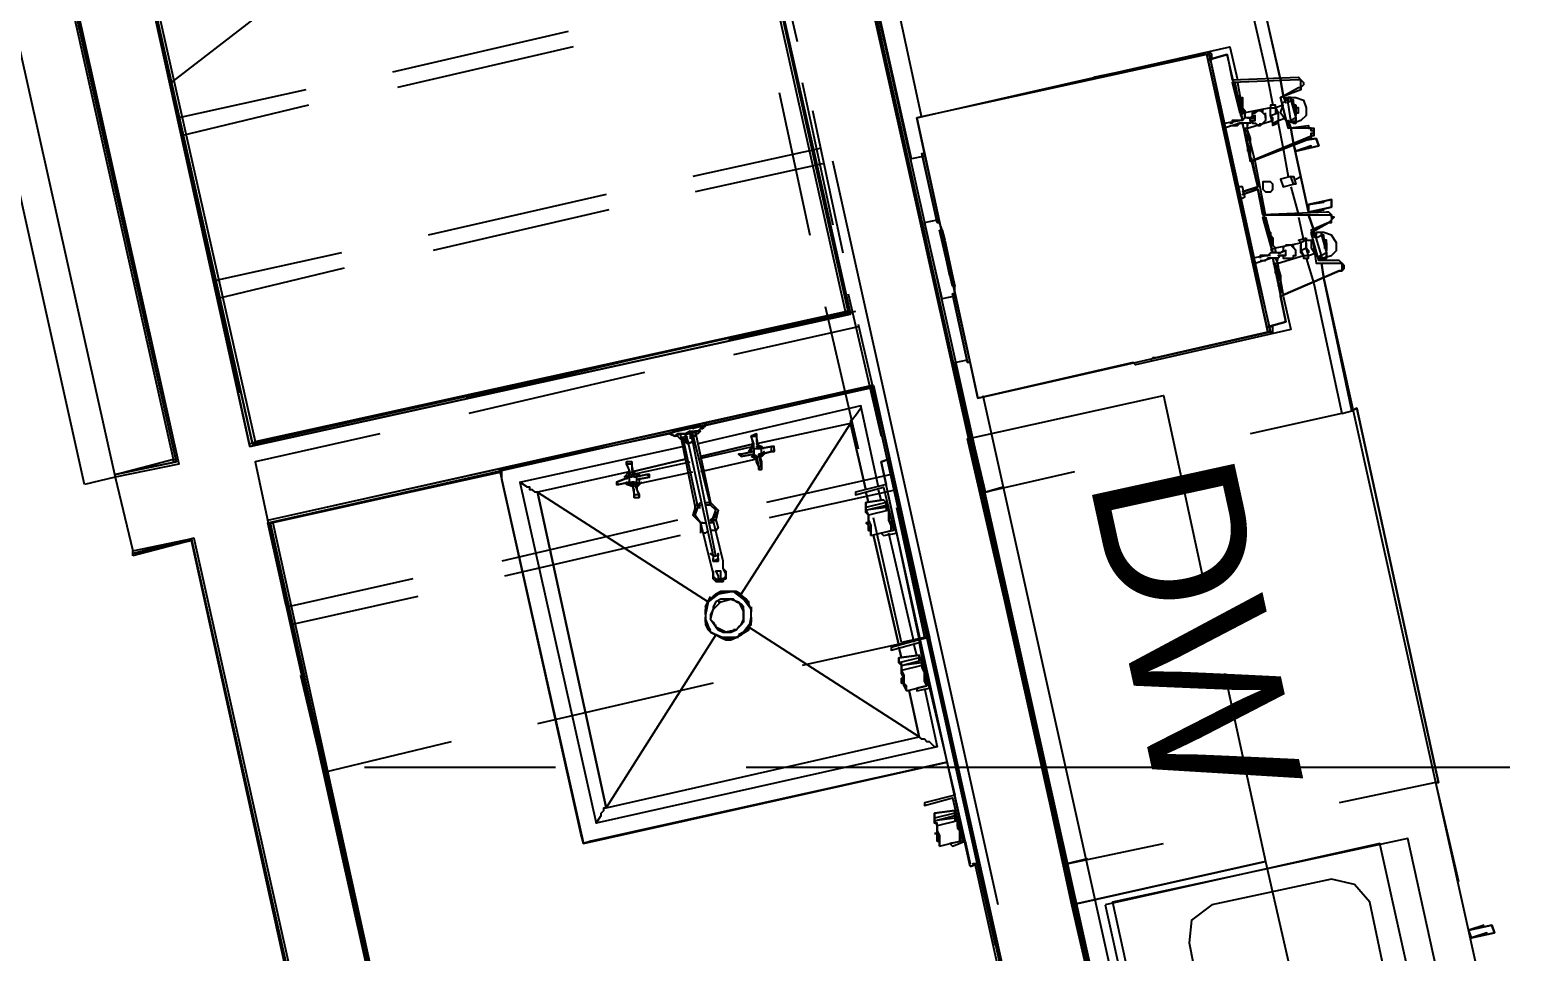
# Model space of a CAD drawing. Header units: inches. Extents: x -1841 to -80, y -100 to 1021.
# Drawn here: x -594.93 to -545.92, y 477.97 to 507.92 of the extents above; entities that cross this region are included whole.
import ezdxf

# ---------------------------------------------------------------- set-up
doc = ezdxf.new("R2010")
doc.units = ezdxf.units.IN
doc.header["$MEASUREMENT"] = 0
doc.layers.add('PDF_Geometry', color=7, linetype='Continuous', true_color=0x777777)
doc.layers.add('PDF_Text', color=7, linetype='Continuous')
doc.styles.add('PDF Arial', font='arial.ttf')

msp = doc.modelspace()

# ---------------------------------------------------------------- linework, layer by layer
at = {"layer": 'PDF_Geometry', "color": 7, "lineweight": 25}
for points in [[(-634.03, 531.951), (-633.617, 530.38), (-619.388, 533.523), (-599.947, 537.825), (-590.103, 493.815), (-592.171, 493.401), (-591.592, 491.002), (-589.607, 491.416), (-584.147, 466.929), (-581.748, 467.425), (-587.208, 491.995), (-567.519, 496.379), (-556.682, 447.489), (-554.035, 448.068), (-565.203, 498.117), (-573.061, 533.358), (-555.11, 537.329), (-555.855, 540.803), (-573.806, 536.749), (-582.906, 578.029)], [(-574.054, 524.423), (-568.263, 498.696), (-587.787, 494.394), (-598.045, 540.803), (-600.444, 540.224), (-618.726, 536.17), (-625.923, 568.433), (-607.723, 572.487), (-608.716, 576.954), (-629.563, 572.321), (-628.57, 567.854), (-628.322, 567.937), (-621.125, 535.674), (-634.196, 532.779), (-634.113, 532.53)], [(-565.864, 503.825), (-566.278, 503.742), (-572.896, 533.275), (-555.027, 537.246), (-555.11, 537.246), (-555.11, 537.329), (-572.979, 533.358)], [(-598.127, 529.718), (-596.886, 524.341), (-595.894, 519.791), (-590.103, 493.815), (-592.171, 493.401), (-592.171, 493.484), (-590.268, 493.98), (-590.268, 493.898), (-590.186, 493.898), (-592.171, 493.484)], [(-591.427, 511.022), (-587.787, 494.394), (-568.263, 498.696), (-574.054, 524.423), (-568.346, 498.778), (-568.429, 498.778), (-574.137, 524.341)], [(-591.344, 511.105), (-587.621, 494.559), (-587.704, 494.477), (-591.427, 511.105), (-587.704, 494.477), (-587.621, 494.559), (-568.429, 498.778), (-568.346, 498.778), (-574.054, 524.423)], [(-595.976, 519.791), (-590.186, 493.898), (-590.268, 493.898), (-590.268, 493.98), (-595.976, 519.377)], [(-572.731, 519.708), (-579.597, 514.414), (-579.68, 510.525), (-583.402, 515.406), (-583.485, 511.518), (-590.351, 506.224), (-589.689, 503.08)], [(-595.894, 519.377), (-590.186, 493.898)], [(-571.076, 512.18), (-570.001, 507.547)], [(-565.947, 505.066), (-566.692, 508.54), (-555.358, 511.022), (-554.283, 506.306), (-554.2, 505.81), (-554.117, 505.562), (-554.2, 505.81), (-554.283, 506.306), (-555.275, 510.691), (-555.689, 510.608)], [(-558.585, 509.946), (-555.689, 510.608), (-554.696, 506.306), (-554.531, 505.479)], [(-554.366, 449.226), (-567.436, 508.375), (-554.283, 449.309)], [(-567.436, 508.375), (-554.366, 449.391), (-554.366, 449.309)], [(-566.278, 503.742), (-567.353, 508.375), (-554.2, 449.391), (-564.872, 497.124)], [(-577.446, 507.878), (-583.154, 506.555)], [(-577.28, 507.382), (-582.989, 506.058)], [(-565.285, 501.426), (-565.368, 501.674), (-565.864, 503.907), (-566.113, 505.066), (-561.066, 506.224), (-555.937, 507.382), (-555.689, 506.306)], [(-556.599, 506.968), (-556.516, 506.968), (-556.516, 507.051), (-556.516, 507.134), (-556.599, 507.216), (-556.682, 507.134), (-556.765, 507.134), (-560.322, 506.389), (-560.487, 506.306)], [(-556.599, 507.134), (-556.682, 507.134)], [(-555.689, 502.832), (-556.599, 507.134), (-556.599, 507.216)], [(-555.772, 506.224), (-555.524, 504.983), (-556.02, 507.134), (-556.599, 506.968), (-556.02, 507.134), (-555.855, 506.306), (-553.704, 506.389), (-553.621, 506.306), (-553.538, 506.224), (-553.538, 506.141), (-553.621, 506.058), (-553.621, 505.976), (-554.283, 505.727), (-554.035, 504.735), (-553.373, 504.817), (-553.373, 504.735), (-553.29, 504.735), (-553.207, 504.735), (-553.207, 504.652), (-553.207, 504.569), (-553.207, 504.486), (-553.29, 504.486), (-553.29, 504.404), (-555.193, 503.659), (-555.027, 502.832), (-555.524, 502.667), (-555.027, 502.832), (-555.524, 504.9), (-555.275, 503.659), (-555.275, 503.742), (-555.275, 503.659), (-553.29, 504.486), (-553.29, 504.569), (-553.207, 504.569), (-553.207, 504.652), (-553.29, 504.652), (-553.29, 504.735), (-553.373, 504.735), (-554.035, 504.735), (-554.283, 505.727), (-553.704, 506.058), (-553.621, 506.058), (-553.621, 506.141), (-553.621, 506.224), (-553.621, 506.306), (-553.704, 506.306), (-555.855, 506.224), (-555.606, 505.231), (-555.441, 505.314), (-555.441, 505.231), (-555.606, 505.148)], [(-556.599, 506.968), (-556.599, 506.968)], [(-585.967, 505.976), (-590.103, 505.066)], [(-570.58, 505.893), (-569.587, 501.26)], [(-569.835, 506.224), (-568.842, 501.591)], [(-565.451, 501.674), (-565.947, 503.907), (-565.864, 503.907), (-566.113, 505.066), (-561.066, 506.224)], [(-561.066, 506.224), (-561.066, 506.224)], [(-555.689, 506.224), (-555.524, 505.314), (-555.524, 505.396), (-555.606, 505.645), (-555.606, 505.727), (-555.606, 505.81), (-555.606, 505.727), (-555.524, 505.727), (-555.524, 505.645), (-555.524, 505.396), (-555.441, 505.314), (-555.441, 505.231)], [(-555.606, 505.81), (-555.606, 505.81)], [(-555.606, 505.81), (-555.606, 505.81)], [(-585.884, 505.479), (-590.02, 504.486)], [(-569.504, 505.314), (-568.512, 500.681)], [(-555.524, 505.396), (-555.524, 505.396)], [(-554.448, 505.396), (-554.448, 505.479), (-554.614, 505.479), (-554.614, 505.396), (-555.441, 505.231), (-555.441, 505.066), (-555.441, 505.148)], [(-555.441, 504.735), (-555.358, 504.735), (-554.531, 504.983), (-554.531, 505.066), (-554.614, 505.148), (-554.614, 505.231), (-554.614, 505.314)], [(-555.193, 505.066), (-555.193, 505.148), (-555.193, 505.231), (-555.11, 505.231), (-555.027, 505.314), (-554.945, 505.314), (-554.862, 505.231), (-554.779, 505.148), (-554.779, 505.066), (-554.779, 504.983), (-554.862, 504.9), (-554.945, 504.817), (-554.945, 504.9)], [(-554.862, 505.231), (-554.862, 505.314), (-554.945, 505.314), (-555.027, 505.314), (-555.11, 505.231), (-555.193, 505.231), (-555.193, 505.148)], [(-554.2, 505.562), (-554.035, 505.727), (-553.786, 505.727), (-553.538, 505.645), (-553.456, 505.396), (-553.456, 505.148), (-553.621, 504.983), (-553.869, 504.9), (-554.117, 504.983), (-554.283, 505.231), (-554.2, 505.479), (-554.448, 505.396), (-554.448, 505.314), (-554.448, 505.231), (-554.366, 505.231), (-554.366, 505.148), (-554.366, 505.066)], [(-553.869, 504.983), (-553.869, 504.9), (-553.952, 504.983), (-554.035, 505.562), (-554.035, 505.645), (-554.117, 505.645), (-554.117, 505.727), (-554.035, 505.727), (-554.035, 505.645)], [(-553.952, 505.727), (-554.035, 505.727)], [(-554.035, 505.562), (-553.952, 505.645)], [(-553.786, 505.479), (-553.869, 505.396), (-553.786, 505.396), (-553.786, 505.479), (-553.869, 505.479), (-553.869, 505.562), (-553.869, 505.645), (-553.952, 505.645), (-553.952, 505.727), (-553.952, 505.645), (-553.786, 505.066), (-553.786, 504.983), (-553.786, 504.9), (-553.786, 504.983), (-553.786, 505.066), (-553.786, 505.148), (-553.786, 505.231), (-553.786, 505.314)], [(-553.786, 505.231), (-553.704, 505.231), (-553.704, 505.314), (-553.704, 505.396), (-553.786, 505.396), (-553.786, 505.479), (-553.869, 505.479)], [(-553.869, 505.396), (-553.786, 505.396)], [(-555.937, 504.817), (-555.855, 504.817), (-555.772, 504.817), (-555.689, 504.817), (-555.772, 504.817), (-555.689, 504.817), (-555.606, 504.9), (-556.103, 504.735), (-556.103, 504.9), (-555.606, 504.983)], [(-556.103, 504.735), (-556.103, 504.9)], [(-555.772, 504.983), (-555.855, 504.983), (-555.855, 504.9), (-555.937, 504.9)], [(-555.11, 504.983), (-555.11, 505.148), (-555.275, 505.066), (-555.358, 505.066), (-555.441, 505.066), (-555.524, 504.983), (-555.606, 504.983), (-555.689, 504.983), (-555.606, 504.983), (-555.689, 504.983), (-555.772, 504.983), (-555.689, 504.983)], [(-555.689, 504.817), (-555.606, 504.9), (-555.689, 504.817)], [(-555.689, 504.9), (-555.606, 504.9), (-555.524, 504.9)], [(-555.275, 504.9), (-555.193, 504.983), (-555.11, 504.983), (-555.193, 504.983), (-555.275, 504.983), (-555.275, 504.9), (-555.358, 504.9), (-555.441, 504.9), (-555.524, 504.9), (-555.606, 504.9)], [(-555.275, 503.825), (-555.275, 503.907), (-555.275, 503.99), (-555.275, 504.073), (-555.358, 504.238), (-555.358, 504.321), (-555.358, 504.404), (-555.358, 504.486), (-555.441, 504.569), (-555.441, 504.652), (-555.358, 504.652), (-555.358, 504.735), (-555.358, 504.9), (-555.358, 504.817)], [(-555.275, 504.983), (-555.275, 505.066), (-555.358, 505.066), (-555.193, 505.066), (-555.11, 505.066)], [(-555.275, 504.983), (-555.275, 504.983)], [(-555.193, 504.983), (-555.193, 504.9), (-555.11, 504.9), (-555.027, 504.817), (-554.945, 504.817)], [(-555.11, 504.9), (-555.11, 504.9)], [(-554.779, 505.066), (-554.779, 505.148), (-554.779, 505.231)], [(-554.614, 505.148), (-554.366, 505.231)], [(-554.531, 504.9), (-554.366, 504.983), (-554.117, 505.066)], [(-554.366, 504.9), (-554.2, 504.073), (-554.035, 503.163)], [(-553.373, 502.253), (-552.876, 502.336), (-553.373, 502.253), (-552.628, 502.418), (-552.628, 502.17), (-553.373, 502.005), (-552.876, 502.087), (-553.373, 502.005), (-552.628, 502.17), (-552.628, 502.418), (-553.373, 502.253), (-553.373, 502.005), (-553.869, 504.238), (-553.952, 504.735), (-554.035, 504.983), (-553.952, 504.735), (-553.869, 504.238), (-553.373, 502.005)], [(-553.786, 505.066), (-553.952, 504.983)], [(-553.869, 504.9), (-553.786, 504.9)], [(-553.786, 505.231), (-553.786, 505.231)], [(-555.275, 504.156), (-555.275, 503.742), (-555.275, 503.825), (-555.275, 503.907), (-555.275, 503.99), (-555.275, 504.073), (-555.358, 504.238), (-555.358, 504.321), (-555.358, 504.404), (-555.358, 504.486), (-555.441, 504.569), (-555.441, 504.652), (-555.358, 504.321)], [(-554.779, 501.922), (-555.11, 503.659), (-555.358, 504.652)], [(-553.786, 503.99), (-553.29, 504.156), (-553.786, 503.99), (-553.042, 504.156), (-553.125, 504.404), (-553.621, 504.321), (-553.125, 504.404), (-553.042, 504.156), (-553.786, 503.99), (-553.869, 504.238), (-553.786, 504.238), (-553.869, 504.238), (-553.786, 504.238), (-553.869, 504.238)], [(-569.256, 504.073), (-573.392, 503.163)], [(-565.947, 503.907), (-565.451, 501.674), (-565.368, 501.674), (-564.872, 499.357)], [(-555.358, 504.238), (-555.358, 504.156)], [(-555.358, 504.073), (-555.358, 503.99)], [(-555.275, 504.238), (-555.275, 504.238)], [(-555.275, 504.238), (-555.275, 504.238)], [(-569.173, 503.576), (-573.31, 502.667)], [(-563.465, 479.503), (-568.842, 503.659)], [(-555.275, 503.742), (-555.275, 503.742)], [(-553.952, 503.163), (-553.869, 503.163), (-553.786, 502.915), (-553.869, 502.915)], [(-553.786, 503.08), (-553.621, 503.163)], [(-576.205, 502.584), (-581.996, 501.26)], [(-555.606, 502.418), (-554.614, 498.117), (-554.696, 498.117)], [(-554.862, 501.922), (-555.027, 502.749), (-555.524, 502.584), (-555.027, 502.749), (-554.531, 500.681), (-554.862, 501.839), (-554.614, 500.929), (-554.531, 500.929), (-554.448, 500.847), (-554.614, 500.764)], [(-553.952, 502.832), (-553.704, 501.922)], [(-576.122, 502.087), (-581.83, 500.764)], [(-564.872, 499.275), (-565.285, 499.192), (-565.864, 501.674), (-565.451, 501.757)], [(-565.285, 499.192), (-565.864, 501.674)], [(-564.954, 499.606), (-565.368, 501.426)], [(-554.779, 501.839), (-554.531, 500.929), (-554.614, 501.177), (-554.614, 501.26), (-554.614, 501.343), (-554.614, 501.26), (-554.531, 501.177), (-554.531, 500.929), (-554.448, 500.847)], [(-553.704, 501.839), (-553.538, 501.095)], [(-564.954, 499.937), (-565.037, 499.937), (-565.285, 501.095), (-565.203, 501.095)], [(-554.614, 501.343), (-554.614, 501.343)], [(-554.614, 501.343), (-554.614, 501.343)], [(-554.531, 500.35), (-554.366, 500.35), (-553.538, 500.598), (-553.621, 500.681), (-553.621, 500.764), (-553.621, 500.847), (-553.621, 500.929)], [(-554.531, 500.929), (-554.531, 500.929)], [(-554.448, 500.764), (-554.448, 500.681), (-554.448, 500.847), (-553.621, 501.012), (-553.621, 500.764), (-553.538, 500.598), (-553.538, 500.516), (-553.373, 500.516), (-553.373, 500.598), (-553.456, 500.847), (-553.456, 501.095), (-553.29, 501.095), (-553.29, 500.847), (-553.125, 500.598), (-552.959, 500.516), (-552.628, 500.598), (-552.463, 500.764), (-552.463, 501.012), (-552.628, 501.26), (-552.876, 501.343), (-553.125, 501.343), (-553.207, 501.177)], [(-553.786, 500.681), (-553.786, 500.764), (-553.869, 500.847), (-553.952, 500.929), (-554.035, 500.929), (-554.117, 500.929), (-554.2, 500.847), (-554.2, 500.764), (-554.283, 500.681), (-554.366, 500.681)], [(-554.2, 500.598), (-554.2, 500.516), (-554.117, 500.516), (-554.035, 500.516), (-553.952, 500.516), (-553.869, 500.516), (-553.869, 500.598), (-553.786, 500.598), (-553.786, 500.681), (-553.786, 500.764), (-553.869, 500.847), (-553.869, 500.929), (-553.952, 500.929), (-554.035, 500.929), (-554.117, 500.929), (-554.2, 500.847), (-554.2, 500.764), (-554.283, 500.681)], [(-553.456, 501.012), (-553.456, 500.929), (-553.456, 500.847), (-553.373, 500.764), (-553.373, 500.681)], [(-552.959, 501.343), (-553.125, 501.343)], [(-552.794, 500.681), (-552.959, 500.598), (-553.125, 501.177), (-553.125, 501.26), (-553.125, 501.343), (-553.125, 501.26)], [(-553.125, 501.177), (-552.959, 501.26)], [(-552.876, 501.012), (-552.794, 501.095), (-552.876, 501.095), (-552.876, 501.177), (-552.876, 501.26), (-552.959, 501.26), (-552.959, 501.343), (-552.959, 501.26), (-552.794, 500.681), (-552.794, 500.598), (-552.794, 500.516), (-552.794, 500.598), (-552.794, 500.681), (-552.794, 500.764), (-552.794, 500.847), (-552.876, 500.847)], [(-552.876, 501.095), (-552.876, 501.095)], [(-552.794, 500.847), (-552.794, 500.929), (-552.794, 501.012), (-552.794, 501.095), (-552.876, 501.095)], [(-552.876, 501.012), (-552.876, 501.012)], [(-552.794, 500.929), (-552.876, 500.929)], [(-589.193, 500.764), (-588.118, 496.131)], [(-584.809, 500.681), (-588.945, 499.771)], [(-553.456, 500.516), (-553.207, 499.688), (-552.297, 495.469), (-555.275, 494.808)], [(-554.117, 500.598), (-554.117, 500.764), (-554.283, 500.681), (-554.366, 500.681), (-554.448, 500.681), (-554.614, 500.681), (-554.696, 500.598), (-555.193, 500.516)], [(-555.11, 500.35), (-554.614, 500.516), (-554.696, 500.516), (-554.614, 500.516), (-554.696, 500.516), (-554.779, 500.433), (-554.696, 500.516)], [(-554.614, 500.598), (-554.696, 500.598), (-554.779, 500.598), (-554.696, 500.598), (-554.779, 500.598), (-554.862, 500.598), (-554.945, 500.598), (-554.945, 500.516)], [(-554.945, 500.433), (-554.862, 500.433), (-554.779, 500.433)], [(-554.366, 500.598), (-554.2, 500.598), (-554.117, 500.598), (-554.283, 500.598), (-554.366, 500.516), (-554.448, 500.516), (-554.531, 500.516), (-554.614, 500.516)], [(-554.283, 499.357), (-554.283, 499.44), (-554.283, 499.523), (-554.283, 499.606), (-554.366, 499.771), (-554.366, 499.854), (-554.366, 499.937), (-554.448, 500.019), (-554.448, 500.185), (-554.448, 500.267), (-554.366, 500.267), (-554.366, 500.35), (-554.448, 500.516), (-554.366, 500.433)], [(-554.283, 500.681), (-554.366, 500.681), (-554.283, 500.681)], [(-554.283, 500.598), (-554.366, 500.598), (-554.283, 500.598)], [(-554.2, 500.516), (-554.117, 500.516)], [(-553.952, 500.516), (-553.952, 500.516)], [(-553.621, 500.764), (-553.456, 500.847)], [(-553.538, 500.598), (-553.373, 500.598), (-553.125, 500.681)], [(-552.959, 500.598), (-552.959, 500.516), (-552.959, 500.598)], [(-552.959, 500.516), (-552.794, 500.516)], [(-584.726, 500.185), (-588.862, 499.192)], [(-554.366, 499.854), (-554.366, 499.771), (-554.283, 499.44), (-554.283, 499.523), (-554.283, 499.606), (-554.366, 499.771), (-554.366, 499.854), (-554.366, 499.937), (-554.448, 500.019), (-554.448, 500.185), (-554.448, 500.267), (-554.366, 499.937)], [(-554.2, 499.357), (-554.366, 500.267)], [(-554.366, 500.185), (-554.366, 500.185)], [(-552.297, 495.469), (-551.966, 495.552), (-552.876, 499.854), (-552.959, 500.35), (-552.876, 499.854), (-542.288, 452.121)], [(-564.872, 499.44), (-564.872, 499.606)], [(-554.366, 499.688), (-554.366, 499.606)], [(-554.283, 499.771), (-554.283, 499.771)], [(-554.283, 499.771), (-554.283, 499.771)], [(-569.091, 498.944), (-568.015, 494.311)], [(-568.346, 499.357), (-567.271, 494.725)], [(-559.081, 497.124), (-564.127, 495.966), (-564.375, 497.124), (-564.872, 499.357), (-564.954, 499.357), (-564.458, 497.124), (-564.954, 499.357)], [(-554.2, 499.275), (-553.952, 498.199), (-558.998, 497.041), (-559.081, 497.124), (-564.127, 495.966), (-564.375, 497.124), (-564.458, 497.124)], [(-587.704, 494.477), (-568.346, 498.778), (-587.704, 494.477)], [(-568.098, 498.778), (-572.234, 497.868)], [(-568.015, 498.282), (-572.069, 497.372)], [(-568.015, 498.365), (-566.94, 493.732)], [(-558.502, 497.207), (-558.419, 497.289), (-558.336, 497.289), (-554.696, 498.117), (-554.614, 498.117), (-554.531, 498.117), (-554.531, 498.199), (-554.531, 498.282), (-554.614, 498.282), (-554.696, 498.282), (-554.614, 498.282)], [(-554.614, 498.117), (-554.614, 498.117)], [(-575.047, 497.289), (-580.755, 495.966)], [(-560.984, 493.567), (-563.879, 492.905), (-564.872, 497.124), (-564.458, 497.207)], [(-574.964, 496.793), (-580.672, 495.469)], [(-587.208, 491.995), (-567.602, 496.379), (-567.602, 496.297)], [(-581.748, 467.425), (-587.208, 491.912), (-567.602, 496.297), (-573.392, 494.973), (-573.227, 495.056), (-572.979, 495.056), (-573.227, 495.056), (-573.558, 494.973), (-573.971, 494.89), (-574.137, 494.808), (-573.971, 494.89), (-573.558, 494.973), (-573.889, 494.89), (-574.137, 494.808), (-573.971, 494.725)], [(-576.37, 443.6), (-577.694, 449.309), (-576.453, 443.6), (-556.765, 447.985), (-563.465, 478.18), (-567.519, 496.297)], [(-563.465, 478.18), (-563.548, 478.18), (-567.602, 496.379)], [(-563.052, 488.52), (-564.458, 494.642), (-558.088, 496.048), (-556.765, 489.927)], [(-563.962, 496.048), (-553.621, 449.557)], [(-567.353, 493.07), (-567.932, 495.718), (-573.227, 494.477)], [(-567.932, 495.718), (-567.932, 495.635), (-568.098, 495.387), (-568.181, 495.304), (-568.263, 495.221), (-568.263, 495.138), (-571.324, 494.477), (-571.159, 494.394), (-571.076, 494.311)], [(-583.65, 495.387), (-587.787, 494.477)], [(-575.461, 493.567), (-578.439, 492.905), (-572.896, 489.348), (-572.813, 489.43), (-572.648, 489.596), (-572.482, 489.679), (-572.317, 489.679), (-572.151, 489.679), (-571.986, 489.679), (-571.821, 489.596), (-568.263, 495.138)], [(-572.979, 495.138), (-573.061, 494.973), (-573.144, 494.973), (-573.061, 494.973), (-573.061, 495.056)], [(-565.864, 486.535), (-565.451, 484.632), (-565.533, 484.632), (-565.699, 484.798), (-565.782, 484.798), (-565.864, 484.881), (-565.947, 484.881), (-566.03, 484.963), (-566.361, 486.452), (-566.03, 484.963), (-571.572, 488.52), (-571.49, 488.603), (-571.49, 488.769), (-571.49, 488.934), (-571.49, 489.1), (-571.572, 489.265), (-571.572, 489.348), (-571.738, 489.43), (-571.821, 489.596), (-568.263, 495.138), (-571.324, 494.477)], [(-583.568, 494.808), (-587.621, 493.898), (-586.628, 489.265)], [(-574.137, 494.808), (-579.68, 493.649), (-576.95, 481.489), (-565.12, 484.136), (-576.701, 481.572), (-576.95, 481.489), (-577.032, 481.82), (-579.597, 493.319), (-579.597, 493.567), (-587.125, 491.912), (-587.042, 491.912), (-581.665, 467.508)], [(-573.806, 494.642), (-573.889, 494.725), (-573.971, 494.725), (-574.137, 494.808), (-574.22, 494.808)], [(-573.723, 494.808), (-573.641, 494.808), (-573.558, 494.808), (-573.475, 494.89), (-573.392, 494.89), (-573.31, 494.89), (-573.144, 494.89), (-573.31, 494.89), (-573.558, 494.808), (-573.806, 494.808), (-573.971, 494.725), (-573.806, 494.808), (-573.723, 494.808), (-573.889, 494.808), (-573.971, 494.725), (-573.889, 494.808), (-573.558, 494.808), (-573.227, 494.89), (-573.144, 494.973), (-573.227, 494.89), (-573.31, 494.89), (-572.813, 492.574), (-572.565, 492.326), (-572.648, 491.995), (-572.565, 491.747), (-572.648, 491.664), (-572.731, 491.664), (-572.813, 491.664)], [(-573.806, 494.808), (-573.31, 492.409), (-573.392, 492.16), (-573.144, 491.912), (-573.144, 491.581)], [(-573.641, 494.725), (-573.723, 494.642), (-573.806, 494.642), (-573.641, 494.642), (-573.558, 494.725)], [(-573.723, 494.808), (-573.723, 494.808)], [(-573.723, 494.725), (-573.227, 492.409), (-573.144, 492.409)], [(-573.558, 494.477), (-573.558, 494.559), (-573.641, 494.808), (-573.558, 494.559), (-572.731, 490.837), (-572.648, 490.837), (-573.392, 494.559), (-573.558, 494.477), (-573.392, 494.559), (-573.475, 494.89), (-573.475, 494.642)], [(-573.641, 494.808), (-573.475, 494.89), (-573.641, 494.808)], [(-573.475, 494.89), (-573.475, 494.808), (-573.558, 494.808), (-573.641, 494.808)], [(-573.144, 494.89), (-573.227, 494.808), (-573.31, 494.808), (-573.31, 494.725), (-573.475, 494.725)], [(-573.392, 494.89), (-573.392, 494.89)], [(-572.813, 491.995), (-572.731, 491.995), (-572.648, 491.995), (-572.731, 491.995), (-572.813, 491.995), (-572.731, 492.078), (-572.648, 492.326), (-572.813, 492.491), (-573.392, 494.808)], [(-571.324, 494.808), (-571.49, 494.725), (-571.407, 494.311), (-571.407, 494.229), (-571.821, 494.146), (-571.903, 494.146), (-571.821, 494.146), (-571.407, 494.229), (-571.407, 494.311), (-571.407, 494.477), (-571.49, 494.725), (-571.324, 494.725)], [(-579.018, 493.236), (-573.723, 494.394)], [(-571.407, 494.394), (-573.227, 493.98)], [(-571.572, 494.229), (-571.407, 494.477), (-573.144, 494.063), (-571.407, 494.477)], [(-571.407, 494.063), (-571.324, 494.063), (-571.324, 493.98), (-573.144, 493.567)], [(-571.903, 494.146), (-571.821, 494.063), (-571.407, 494.146), (-571.821, 494.063), (-571.821, 494.146)], [(-571.49, 494.146), (-571.407, 494.063), (-571.324, 494.063), (-571.324, 493.98), (-571.49, 494.063)], [(-571.242, 494.311), (-571.324, 494.311)], [(-571.324, 494.063), (-571.324, 494.063)], [(-571.242, 494.063), (-571.159, 494.063), (-571.159, 494.146), (-571.076, 494.229)], [(-571.076, 494.146), (-571.242, 493.98)], [(-570.828, 494.229), (-570.828, 494.394)], [(-570.745, 494.311), (-570.745, 494.394)], [(-592.171, 493.484), (-590.186, 493.898), (-592.171, 493.484)], [(-575.626, 493.401), (-575.461, 493.567), (-578.439, 492.905), (-576.205, 482.647), (-578.439, 492.905), (-572.896, 489.348), (-572.979, 489.182), (-572.979, 489.017), (-572.979, 488.934), (-572.979, 488.769), (-572.979, 488.603), (-572.896, 488.438), (-572.813, 488.355), (-572.648, 488.272), (-576.205, 482.647)], [(-575.378, 493.898), (-575.543, 493.898)], [(-575.295, 493.401), (-575.295, 493.484), (-575.378, 493.484), (-575.378, 493.401), (-575.461, 493.401), (-575.461, 493.649), (-575.543, 493.815), (-575.543, 493.898), (-575.543, 493.815), (-575.378, 493.401)], [(-575.543, 493.319), (-575.543, 493.401), (-575.461, 493.484), (-575.378, 493.484), (-573.475, 493.898)], [(-575.378, 493.815), (-575.543, 493.815)], [(-575.295, 493.07), (-575.543, 493.153), (-575.543, 493.236), (-575.461, 493.153), (-575.378, 493.153), (-575.295, 493.153), (-573.392, 493.567)], [(-575.378, 493.567), (-573.641, 493.98), (-575.378, 493.567), (-575.13, 493.484), (-575.13, 493.401)], [(-571.159, 493.732), (-571.242, 493.732)], [(-571.242, 493.649), (-571.159, 493.649)], [(-564.375, 480.744), (-567.271, 493.898), (-567.105, 493.153), (-568.098, 492.905), (-568.098, 492.822), (-567.188, 493.07), (-566.857, 491.664), (-567.271, 491.581), (-567.188, 491.499), (-566.774, 491.581), (-566.03, 488.107), (-566.94, 487.859), (-566.94, 487.776), (-566.03, 488.024), (-565.782, 486.618), (-566.113, 486.535), (-566.113, 486.452), (-565.699, 486.535), (-564.872, 483.061), (-565.864, 482.812), (-565.864, 482.73), (-564.954, 482.978), (-564.623, 481.572), (-565.037, 481.489), (-564.954, 481.406), (-564.541, 481.572), (-564.375, 480.827)], [(-592.171, 493.484), (-592.171, 493.484)], [(-578.439, 492.905), (-578.521, 492.905), (-578.604, 492.988), (-578.687, 492.988), (-578.687, 493.07), (-578.77, 493.07), (-579.018, 493.236), (-576.536, 482.151)], [(-575.791, 493.153), (-575.461, 493.236), (-575.791, 493.153), (-575.874, 493.153), (-575.791, 493.153), (-575.874, 493.236), (-575.461, 493.401), (-575.874, 493.236), (-575.874, 493.153)], [(-575.543, 493.401), (-575.461, 493.484)], [(-575.13, 493.319), (-575.13, 493.236), (-575.212, 493.153), (-575.295, 493.153), (-575.378, 493.153), (-575.461, 493.153), (-575.543, 493.236), (-575.461, 493.153), (-575.378, 493.153), (-575.295, 493.153), (-575.212, 493.153), (-575.13, 493.236)], [(-575.461, 493.401), (-575.461, 493.401)], [(-575.461, 493.401), (-575.461, 493.401)], [(-575.378, 493.153), (-575.461, 493.153)], [(-575.378, 493.236), (-575.378, 493.236)], [(-575.295, 493.236), (-575.378, 493.236), (-575.212, 493.236)], [(-575.295, 493.401), (-575.295, 493.401)], [(-575.212, 493.319), (-574.799, 493.401), (-575.212, 493.319)], [(-575.212, 493.236), (-575.212, 493.236)], [(-575.047, 493.236), (-575.212, 493.07)], [(-574.881, 493.484), (-574.799, 493.401), (-574.799, 493.484)], [(-566.94, 493.484), (-570.993, 492.574)], [(-563.3, 493.07), (-563.879, 492.905), (-563.3, 493.07)], [(-575.13, 492.822), (-575.295, 492.822)], [(-575.295, 492.739), (-575.13, 492.739)], [(-573.227, 492.491), (-573.144, 492.574)], [(-572.979, 492.574), (-572.896, 492.574), (-572.813, 492.574)], [(-566.774, 492.988), (-570.911, 492.078)], [(-567.105, 492.574), (-567.767, 492.409)], [(-567.271, 492.657), (-567.353, 492.988)], [(-567.105, 492.574), (-567.105, 492.574)], [(-567.105, 492.574), (-567.105, 492.491), (-567.105, 492.574)], [(-573.31, 492.409), (-573.31, 492.491), (-573.227, 492.491), (-573.144, 492.491), (-573.31, 492.326), (-573.31, 492.16), (-573.144, 491.912), (-572.979, 491.912)], [(-573.061, 491.912), (-573.144, 491.912), (-573.31, 492.16), (-573.227, 492.409), (-573.144, 492.491)], [(-572.731, 491.912), (-572.813, 491.912), (-572.648, 492.16), (-572.648, 492.326), (-572.813, 492.491), (-572.979, 492.491)], [(-567.105, 492.409), (-567.767, 492.326), (-567.105, 492.491), (-567.023, 492.491)], [(-567.023, 492.326), (-567.684, 492.16)], [(-566.774, 492.409), (-565.864, 488.19), (-566.609, 488.024), (-567.519, 492.078)], [(-573.889, 491.995), (-579.597, 490.671)], [(-573.144, 491.912), (-572.813, 490.589), (-572.731, 490.258), (-572.731, 490.175), (-572.648, 490.092), (-572.565, 490.01), (-572.482, 490.01), (-572.482, 490.092), (-572.4, 490.092), (-572.317, 490.175), (-572.317, 490.258), (-572.4, 490.423), (-572.4, 490.671), (-572.731, 491.995)], [(-573.144, 491.912), (-573.144, 491.912)], [(-573.061, 491.829), (-573.061, 491.829)], [(-572.896, 491.664), (-572.979, 491.581), (-573.061, 491.581)], [(-572.648, 491.664), (-572.565, 491.747)], [(-567.684, 491.912), (-567.767, 491.912)], [(-567.684, 491.664), (-567.602, 491.664)], [(-567.602, 491.499), (-566.94, 491.664)], [(-566.94, 491.912), (-566.94, 491.912)], [(-566.94, 491.912), (-566.94, 491.829), (-566.94, 491.912)], [(-566.94, 491.829), (-566.94, 491.829)], [(-589.689, 491.333), (-591.592, 490.919)], [(-589.607, 491.416), (-584.147, 466.929), (-584.229, 466.929), (-589.689, 491.416)], [(-589.607, 491.416), (-589.607, 491.416)], [(-573.806, 491.499), (-579.514, 490.175)], [(-566.443, 491.416), (-565.699, 488.19), (-569.835, 487.28)], [(-566.195, 488.024), (-567.023, 491.581)], [(-572.565, 490.754), (-572.565, 490.671), (-572.648, 490.671), (-572.731, 490.671), (-572.731, 490.754), (-572.731, 490.671), (-572.565, 490.671)], [(-572.731, 490.671), (-572.731, 490.671)], [(-572.731, 490.671), (-572.731, 490.671)], [(-572.565, 490.754), (-572.565, 490.754)], [(-563.631, 490.919), (-563.548, 490.919)], [(-572.565, 490.175), (-572.565, 490.092), (-572.565, 490.01), (-572.4, 490.092), (-572.482, 490.092), (-572.482, 490.175), (-572.482, 490.34), (-572.565, 490.34), (-572.648, 490.34), (-572.565, 490.175), (-572.565, 490.092), (-572.565, 490.01), (-572.565, 490.092), (-572.482, 490.092), (-572.4, 490.092), (-572.482, 490.092), (-572.482, 490.175)], [(-582.492, 490.092), (-586.546, 489.182)], [(-572.565, 489.596), (-572.4, 489.679), (-572.069, 489.679)], [(-571.986, 489.679), (-571.655, 489.43), (-571.572, 489.265)], [(-582.327, 489.513), (-586.463, 488.603)], [(-572.979, 489.182), (-572.813, 489.513)], [(-572.731, 489.513), (-572.648, 489.596)], [(-572.565, 489.348), (-572.482, 489.348)], [(-572.234, 489.43), (-572.151, 489.43)], [(-571.986, 489.348), (-571.903, 489.348)], [(-571.49, 489.182), (-571.49, 489.1), (-571.49, 489.017)], [(-572.979, 488.934), (-572.979, 489.1)], [(-572.979, 488.686), (-572.979, 488.769), (-572.979, 488.851)], [(-571.49, 488.851), (-571.49, 488.686), (-571.738, 488.355), (-571.903, 488.272)], [(-571.738, 488.686), (-571.821, 488.603)], [(-571.738, 489.1), (-571.738, 489.017), (-571.738, 488.934)], [(-572.813, 488.438), (-572.896, 488.52)], [(-571.903, 488.19), (-572.069, 488.19), (-572.482, 488.19), (-572.813, 488.355)], [(-572.648, 488.52), (-572.648, 488.603)], [(-572.234, 488.355), (-572.317, 488.355)], [(-571.986, 488.438), (-572.069, 488.438)], [(-566.113, 487.61), (-566.195, 487.941)], [(-565.947, 487.528), (-566.03, 487.528), (-566.692, 487.362)], [(-565.947, 487.362), (-566.609, 487.28), (-565.947, 487.445)], [(-565.947, 487.28), (-566.609, 487.114)], [(-565.947, 487.445), (-565.947, 487.445)], [(-581.251, 484.798), (-585.388, 483.805), (-586.132, 486.949)], [(-572.731, 486.7), (-578.439, 485.377)], [(-566.526, 486.866), (-566.609, 486.866)], [(-565.782, 486.866), (-565.864, 486.866)], [(-565.864, 486.866), (-565.864, 486.783), (-565.864, 486.866)], [(-565.864, 486.783), (-565.782, 486.783)], [(-556.103, 487.031), (-554.779, 480.91), (-561.066, 479.503), (-562.39, 485.625)], [(-566.526, 486.618), (-566.526, 486.618)], [(-566.443, 486.452), (-565.782, 486.618)], [(-565.451, 484.632), (-576.536, 482.151), (-576.37, 482.399), (-576.37, 482.481), (-576.288, 482.564), (-576.288, 482.647), (-576.205, 482.647), (-566.03, 484.963)], [(-584.064, 483.971), (-577.86, 483.971)], [(-571.655, 483.971), (-546.837, 483.971)], [(-548.492, 480.248), (-549.237, 483.474), (-552.38, 482.812)], [(-564.872, 482.481), (-565.533, 482.316)], [(-564.872, 482.316), (-565.533, 482.233), (-564.872, 482.399), (-564.789, 482.399)], [(-564.872, 482.481), (-564.872, 482.481)], [(-564.872, 482.481), (-564.872, 482.399), (-564.872, 482.481)], [(-565.451, 481.82), (-565.533, 481.82)], [(-564.789, 482.233), (-565.451, 482.068)], [(-564.706, 481.82), (-564.706, 481.82)], [(-564.706, 481.82), (-564.706, 481.737), (-564.706, 481.82)], [(-565.451, 481.572), (-565.368, 481.572)], [(-565.368, 481.406), (-564.706, 481.572)], [(-564.706, 481.737), (-564.706, 481.737)], [(-554.2, 449.391), (-561.232, 480.827), (-558.088, 481.489)], [(-557.095, 448.812), (-576.536, 444.428), (-557.013, 448.729), (-564.127, 480.827), (-556.847, 447.985)], [(-557.095, 448.729), (-564.21, 480.827)], [(-559.66, 473.382), (-561.066, 479.503), (-554.779, 480.91), (-553.373, 474.788)], [(-556.682, 475.284), (-556.103, 472.803), (-555.606, 472.224), (-554.862, 472.058), (-550.974, 472.885), (-550.312, 473.382), (-550.229, 474.126), (-551.387, 479.586), (-551.884, 480.165), (-552.628, 480.331), (-556.516, 479.503), (-557.178, 479.007), (-557.261, 478.262), (-556.765, 475.781)], [(-548.078, 478.428), (-547.582, 478.593), (-548.078, 478.428), (-547.334, 478.593), (-547.417, 478.842), (-548.161, 478.676)]]:
    msp.add_lwpolyline(points, dxfattribs=at)
for points in [[(-593.164, 493.153), (-597.217, 511.353), (-596.225, 511.518), (-592.171, 493.401)], [(-556.682, 507.134), (-554.696, 498.117), (-554.614, 498.117), (-556.599, 507.134), (-556.682, 507.134), (-566.113, 505.066), (-564.127, 495.966), (-554.614, 498.117), (-554.696, 498.117), (-556.682, 507.134), (-556.599, 507.134)], [(-554.366, 504.9), (-554.531, 504.817), (-554.531, 504.9), (-554.614, 505.148), (-554.614, 505.396), (-554.448, 505.396), (-554.366, 505.231), (-554.366, 504.983)], [(-553.786, 505.314), (-553.786, 505.231), (-553.786, 505.148), (-553.869, 505.479), (-553.869, 505.562), (-553.869, 505.479), (-553.786, 505.479), (-553.786, 505.396)], [(-555.193, 503.742), (-555.275, 503.742), (-555.275, 503.825), (-555.275, 503.99), (-555.275, 504.073), (-555.358, 504.238), (-555.358, 504.321), (-555.358, 504.486), (-555.441, 504.569), (-555.441, 504.652), (-555.441, 504.735), (-555.441, 504.652), (-555.441, 504.569), (-555.358, 504.486), (-555.358, 504.321), (-555.358, 504.238), (-555.275, 504.073), (-555.275, 503.99), (-555.275, 503.825), (-555.275, 503.742)], [(-555.358, 504.652), (-555.275, 504.404), (-555.275, 504.321), (-555.275, 504.238), (-555.275, 504.321), (-555.275, 504.404)], [(-553.373, 504.404), (-553.621, 504.321)], [(-554.862, 502.832), (-554.862, 502.749), (-554.779, 502.667), (-554.696, 502.667), (-554.614, 502.667), (-554.531, 502.749), (-554.531, 502.832), (-554.531, 502.915), (-554.614, 502.997), (-554.696, 502.997), (-554.779, 502.997), (-554.862, 502.997), (-554.862, 502.915)], [(-553.952, 503.163), (-554.283, 503.08), (-554.2, 502.832), (-553.869, 502.915)], [(-555.689, 502.832), (-555.606, 502.418), (-555.441, 502.501), (-555.524, 502.832)], [(-554.283, 499.275), (-552.38, 500.102), (-552.297, 500.102), (-552.215, 500.185), (-552.215, 500.267), (-552.297, 500.35), (-552.38, 500.433), (-553.042, 500.433), (-553.29, 501.343), (-552.711, 501.674), (-552.628, 501.674), (-552.628, 501.757), (-552.546, 501.839), (-552.628, 501.839), (-552.628, 501.922), (-552.711, 502.005), (-552.794, 502.005), (-554.862, 501.922), (-552.794, 501.922), (-552.711, 501.922), (-552.628, 501.922), (-552.628, 501.839), (-552.628, 501.757), (-552.711, 501.674), (-553.29, 501.426), (-553.125, 500.35), (-552.38, 500.35), (-552.297, 500.35), (-552.297, 500.267), (-552.297, 500.185), (-552.297, 500.102), (-552.38, 500.102)], [(-553.373, 501.922), (-553.207, 501.426), (-553.207, 501.26), (-553.207, 501.426)], [(-565.368, 501.426), (-565.285, 501.426), (-565.203, 501.095), (-564.954, 499.937), (-564.872, 499.606), (-564.954, 499.606)], [(-553.456, 501.177), (-553.456, 501.095), (-553.621, 501.012), (-553.704, 501.095)], [(-552.794, 500.929), (-552.794, 500.847), (-552.794, 500.764), (-552.876, 501.095), (-552.876, 501.177), (-552.876, 501.095), (-552.876, 501.012), (-552.794, 501.012)], [(-554.531, 500.516), (-554.117, 498.448), (-554.696, 498.282), (-554.117, 498.448), (-554.283, 499.275), (-554.283, 499.357)], [(-553.042, 500.598), (-552.959, 500.433)], [(-554.283, 499.357), (-554.283, 499.44), (-554.283, 499.523), (-554.283, 499.606), (-554.366, 499.688), (-554.366, 499.854), (-554.366, 499.937), (-554.448, 500.102), (-554.448, 500.185), (-554.448, 500.267), (-554.448, 500.35), (-554.448, 500.267), (-554.448, 500.185), (-554.448, 500.102), (-554.366, 499.937), (-554.366, 499.854), (-554.366, 499.688), (-554.283, 499.606), (-554.283, 499.523), (-554.283, 499.44)], [(-554.283, 499.937), (-554.366, 500.185), (-554.366, 500.267), (-554.366, 500.185), (-554.283, 499.937), (-554.283, 499.854), (-554.283, 499.771), (-554.283, 499.854)], [(-549.237, 483.474), (-549.154, 483.474), (-551.801, 495.635), (-551.966, 495.552), (-551.801, 495.635), (-549.154, 483.474)], [(-573.392, 494.973), (-573.227, 495.056), (-573.061, 495.056), (-573.227, 495.056)], [(-567.767, 492.988), (-568.263, 495.138)], [(-573.558, 494.808), (-573.889, 494.808), (-573.971, 494.725), (-573.889, 494.808)], [(-573.641, 494.559), (-573.641, 494.642), (-573.641, 494.559), (-573.558, 494.477)], [(-573.558, 494.808), (-573.227, 494.89), (-573.144, 494.973), (-573.227, 494.89)], [(-573.392, 494.642), (-573.392, 494.559), (-573.392, 494.642), (-573.475, 494.725), (-573.392, 494.725)], [(-571.242, 494.311), (-571.324, 494.725), (-571.324, 494.808), (-571.324, 494.725), (-571.324, 494.559)], [(-571.407, 494.394), (-571.49, 494.311), (-571.49, 494.229), (-571.49, 494.311)], [(-571.159, 494.229), (-571.159, 494.311), (-571.242, 494.311), (-571.324, 494.311), (-571.407, 494.311), (-571.407, 494.229), (-571.407, 494.146), (-571.324, 494.063), (-571.242, 494.063), (-571.242, 494.146), (-571.159, 494.146)], [(-571.159, 494.311), (-571.159, 494.394), (-571.242, 494.394), (-571.324, 494.394), (-571.242, 494.394)], [(-571.324, 494.394), (-571.242, 494.394), (-571.159, 494.394), (-571.159, 494.311), (-571.159, 494.394), (-571.242, 494.394)], [(-571.324, 494.063), (-571.242, 493.732), (-571.242, 493.649), (-571.242, 493.732), (-571.324, 493.898)], [(-571.242, 494.311), (-570.828, 494.394), (-570.745, 494.394), (-570.828, 494.394)], [(-571.242, 494.063), (-571.159, 494.063), (-571.159, 494.146), (-571.076, 494.229), (-571.159, 494.146), (-571.159, 494.063)], [(-571.242, 494.063), (-571.159, 494.063), (-571.159, 494.146), (-571.242, 494.146)], [(-571.159, 493.732), (-571.159, 493.649), (-571.159, 493.732), (-571.242, 494.146), (-571.159, 493.898)], [(-571.159, 494.146), (-570.828, 494.229), (-570.745, 494.229), (-570.745, 494.311), (-570.745, 494.229), (-570.828, 494.229)], [(-587.042, 491.912), (-587.125, 491.912), (-579.597, 493.567)], [(-575.295, 493.401), (-575.378, 493.815), (-575.378, 493.898), (-575.378, 493.815), (-575.378, 493.649)], [(-567.271, 493.898), (-567.023, 493.98), (-567.271, 493.898), (-567.023, 493.98)], [(-567.023, 493.98), (-564.127, 480.827)], [(-567.023, 493.98), (-564.127, 480.827)], [(-575.543, 493.319), (-575.543, 493.401), (-575.461, 493.484), (-575.378, 493.484), (-575.295, 493.484), (-575.212, 493.484), (-575.212, 493.401), (-575.212, 493.484), (-575.295, 493.484), (-575.378, 493.484), (-575.461, 493.484), (-575.543, 493.401)], [(-575.212, 493.319), (-575.212, 493.401), (-575.295, 493.401), (-575.295, 493.484), (-575.378, 493.484), (-575.378, 493.401), (-575.461, 493.401), (-575.461, 493.319), (-575.461, 493.236), (-575.378, 493.236), (-575.378, 493.153), (-575.295, 493.153), (-575.295, 493.236), (-575.212, 493.236)], [(-575.378, 493.236), (-575.295, 492.822), (-575.295, 492.739), (-575.295, 492.822), (-575.295, 492.988)], [(-575.295, 493.236), (-575.378, 493.236), (-575.378, 493.153), (-575.295, 493.153), (-575.295, 493.236), (-575.212, 493.236), (-575.212, 492.988), (-575.13, 492.822), (-575.13, 492.739), (-575.13, 492.822)], [(-575.295, 493.401), (-574.881, 493.484), (-574.799, 493.484), (-574.881, 493.484)], [(-566.774, 491.581), (-567.105, 493.153), (-568.098, 492.905), (-568.098, 492.822), (-567.188, 493.07), (-566.857, 491.664), (-567.271, 491.581), (-567.188, 491.499)], [(-567.684, 492.574), (-567.767, 492.905)], [(-567.767, 492.574), (-567.188, 492.657)], [(-567.602, 491.499), (-567.602, 491.581), (-567.602, 491.664), (-567.602, 491.747), (-567.684, 491.829), (-567.684, 491.912), (-567.684, 492.078), (-567.684, 492.16), (-567.767, 492.243), (-567.767, 492.326), (-567.767, 492.409), (-567.767, 492.574), (-567.767, 492.409), (-567.767, 492.326), (-567.684, 492.16), (-567.684, 491.995), (-567.602, 491.829), (-567.602, 491.664)], [(-566.94, 491.664), (-566.94, 491.829), (-567.023, 491.995), (-567.023, 492.16), (-567.023, 492.326), (-567.105, 492.409), (-567.105, 492.574), (-567.188, 492.657), (-567.105, 492.574), (-567.105, 492.491), (-567.105, 492.409), (-567.105, 492.326), (-567.023, 492.326), (-567.023, 492.16), (-567.023, 492.078), (-567.023, 491.995), (-566.94, 491.912), (-566.94, 491.829), (-566.94, 491.747)], [(-581.665, 467.425), (-587.125, 491.912)], [(-567.767, 491.912), (-567.684, 491.829), (-567.684, 491.747), (-567.684, 491.664), (-567.684, 491.747), (-567.684, 491.829)], [(-591.592, 490.837), (-591.592, 490.919), (-591.592, 491.002), (-589.607, 491.416), (-591.592, 490.919), (-589.689, 491.333)], [(-584.312, 466.929), (-589.689, 491.333), (-584.229, 466.929)], [(-566.692, 487.941), (-567.519, 491.499)], [(-572.731, 490.837), (-572.813, 490.919), (-572.731, 490.837), (-572.731, 490.671), (-572.565, 490.754), (-572.565, 490.837), (-572.565, 490.919), (-572.565, 490.837)], [(-572.565, 490.671), (-572.731, 490.671), (-572.565, 490.754)], [(-572.317, 490.258), (-572.317, 490.175), (-572.4, 490.092), (-572.482, 490.092), (-572.482, 490.01), (-572.565, 490.01), (-572.648, 490.092), (-572.731, 490.175), (-572.648, 490.092), (-572.565, 490.01), (-572.482, 490.01), (-572.482, 490.092), (-572.4, 490.092), (-572.317, 490.175), (-572.317, 490.258), (-572.317, 490.175), (-572.317, 490.092), (-572.4, 490.092), (-572.4, 490.01), (-572.482, 490.01), (-572.565, 490.01), (-572.648, 490.01), (-572.731, 490.092), (-572.731, 490.175), (-572.731, 490.258), (-572.731, 490.34), (-572.731, 490.258), (-572.731, 490.175), (-572.731, 490.092), (-572.648, 490.01), (-572.565, 490.01), (-572.482, 490.01), (-572.4, 490.01), (-572.4, 490.092), (-572.317, 490.092), (-572.317, 490.175), (-572.317, 490.258), (-572.317, 490.34), (-572.4, 490.423), (-572.317, 490.34)], [(-571.49, 489.1), (-571.738, 489.43), (-572.069, 489.679), (-572.565, 489.596), (-572.896, 489.348), (-572.979, 488.934), (-572.979, 488.769), (-572.813, 488.355), (-572.4, 488.19), (-571.986, 488.19), (-571.572, 488.438), (-571.49, 488.851)], [(-572.896, 489.348), (-572.979, 489.182), (-572.979, 489.017), (-572.979, 488.934), (-572.979, 488.769), (-572.979, 488.603), (-572.896, 488.438), (-572.813, 488.355), (-572.648, 488.272), (-572.482, 488.19), (-572.317, 488.107), (-572.151, 488.107), (-571.986, 488.19), (-571.821, 488.272), (-571.738, 488.355), (-571.572, 488.52), (-571.49, 488.603), (-571.49, 488.769), (-571.49, 488.934), (-571.49, 489.1), (-571.572, 489.265), (-571.572, 489.348), (-571.738, 489.43), (-571.821, 489.596), (-571.986, 489.679), (-572.151, 489.679), (-572.317, 489.679), (-572.482, 489.679), (-572.648, 489.596), (-572.813, 489.43)], [(-572.813, 488.769), (-572.731, 488.686), (-572.648, 488.52), (-572.565, 488.438), (-572.4, 488.355), (-572.234, 488.355), (-572.151, 488.355), (-571.986, 488.438), (-571.903, 488.52), (-571.821, 488.603), (-571.738, 488.769), (-571.738, 488.851), (-571.738, 489.017), (-571.738, 489.182), (-571.821, 489.265), (-571.986, 489.348), (-572.069, 489.43), (-572.234, 489.43), (-572.4, 489.43), (-572.482, 489.43), (-572.648, 489.348), (-572.731, 489.182), (-572.731, 489.1), (-572.813, 488.934)], [(-572.813, 488.769), (-572.731, 489.1), (-572.482, 489.348), (-572.151, 489.43), (-571.903, 489.348), (-571.738, 489.017), (-571.738, 488.686), (-571.986, 488.438), (-572.317, 488.355), (-572.648, 488.52)], [(-566.03, 484.963), (-571.572, 488.52), (-571.738, 488.355), (-571.821, 488.272), (-571.986, 488.19), (-572.151, 488.107), (-572.317, 488.107), (-572.482, 488.19), (-572.648, 488.272), (-576.205, 482.647)], [(-565.699, 486.535), (-566.03, 488.107), (-566.94, 487.859), (-566.94, 487.776), (-566.03, 488.024), (-565.782, 486.618), (-566.113, 486.535), (-566.113, 486.452)], [(-566.609, 487.528), (-566.692, 487.859)], [(-566.692, 487.528), (-566.03, 487.61)], [(-566.443, 486.452), (-566.443, 486.535), (-566.443, 486.618), (-566.526, 486.7), (-566.526, 486.783), (-566.526, 486.866), (-566.609, 487.031), (-566.609, 487.114), (-566.609, 487.197), (-566.609, 487.28), (-566.609, 487.362), (-566.692, 487.362), (-566.692, 487.528), (-566.692, 487.362), (-566.609, 487.28), (-566.609, 487.114), (-566.526, 486.949), (-566.526, 486.783), (-566.526, 486.618)], [(-565.782, 486.618), (-565.864, 486.783), (-565.864, 486.949), (-565.864, 487.114), (-565.947, 487.28), (-565.947, 487.445), (-566.03, 487.528), (-566.03, 487.61), (-566.03, 487.528), (-565.947, 487.445), (-565.947, 487.362), (-565.947, 487.28), (-565.947, 487.197), (-565.864, 487.031), (-565.864, 486.949), (-565.864, 486.866), (-565.864, 486.783), (-565.782, 486.7)], [(-566.03, 487.528), (-566.03, 487.445), (-565.947, 487.445), (-566.03, 487.445)], [(-566.609, 486.866), (-566.609, 486.783), (-566.609, 486.7), (-566.526, 486.7), (-566.526, 486.618), (-566.526, 486.7), (-566.609, 486.7), (-566.609, 486.783)], [(-564.541, 481.572), (-564.872, 483.061), (-565.864, 482.812), (-565.864, 482.73), (-564.954, 482.978), (-564.623, 481.572), (-565.037, 481.489), (-564.954, 481.406)], [(-565.533, 482.481), (-564.872, 482.564)], [(-565.368, 481.406), (-565.368, 481.489), (-565.368, 481.572), (-565.368, 481.654), (-565.368, 481.737), (-565.451, 481.82), (-565.451, 481.985), (-565.451, 482.068), (-565.451, 482.151), (-565.533, 482.151), (-565.533, 482.233), (-565.533, 482.316), (-565.533, 482.481), (-565.533, 482.316), (-565.533, 482.233), (-565.451, 482.068), (-565.451, 481.902), (-565.368, 481.737), (-565.368, 481.572)], [(-564.706, 481.572), (-564.706, 481.737), (-564.706, 481.902), (-564.789, 482.068), (-564.789, 482.233), (-564.872, 482.399), (-564.872, 482.481), (-564.872, 482.564), (-564.872, 482.481), (-564.872, 482.399), (-564.872, 482.316), (-564.872, 482.233), (-564.789, 482.233), (-564.789, 482.151), (-564.789, 481.985), (-564.706, 481.902), (-564.706, 481.82), (-564.706, 481.737), (-564.706, 481.654)], [(-565.533, 481.82), (-565.451, 481.82), (-565.451, 481.737), (-565.451, 481.654), (-565.451, 481.572), (-565.451, 481.654), (-565.451, 481.737), (-565.451, 481.82)], [(-559.991, 479.503), (-558.005, 470.569), (-549.071, 472.554), (-551.056, 481.489)], [(-557.757, 470.486), (-548.161, 472.637), (-550.147, 481.654), (-559.743, 479.586)], [(-564.375, 480.744), (-564.127, 480.827), (-564.293, 480.827), (-564.127, 480.827)], [(-561.232, 480.827), (-560.57, 480.992)], [(-547.334, 478.593), (-548.078, 478.428), (-548.161, 478.676), (-547.417, 478.842)], [(-547.665, 478.842), (-548.161, 478.676)]]:
    msp.add_lwpolyline(points, close=True, dxfattribs=at)

# ---------------------------------------------------------------- texts
at = {"layer": 'PDF_Text', "color": 7, "lineweight": 25, "insert": (-558.216, 493.855), "char_height": 4.7395, "attachment_point": 4, "rotation": 282.3405, "style": 'PDF Arial'}
msp.add_mtext('DW', dxfattribs=at)

doc.saveas('drawing.dxf')
